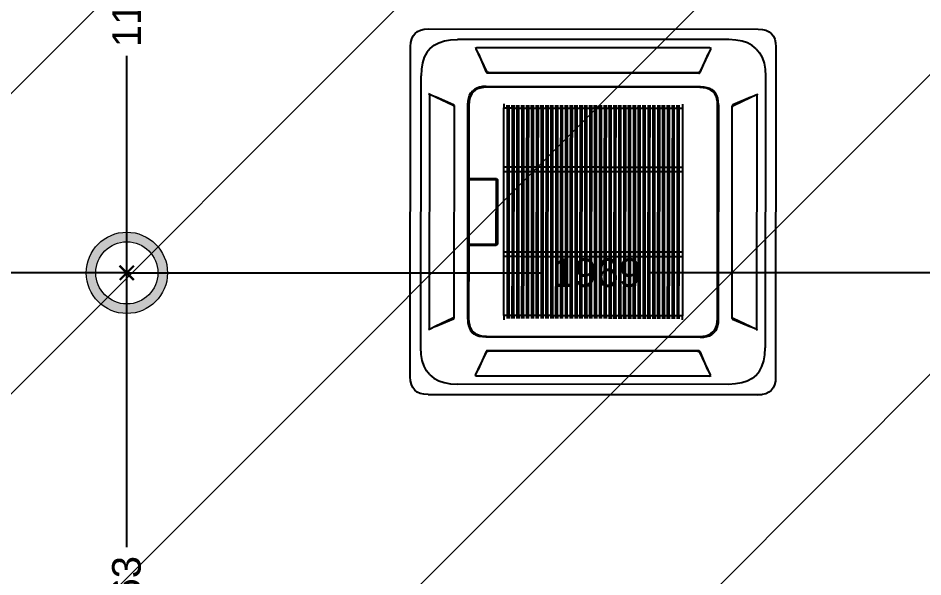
# Model space of a CAD drawing. Header units: millimetres. Extents: x 1464389 to 1998638, y -29162 to 256806.
# Drawn here: x 1725893 to 1727789, y 209675 to 210846 of the extents above; entities that cross this region are included whole.
import ezdxf

# ---------------------------------------------------------------- set-up
doc = ezdxf.new("R2010")
doc.units = ezdxf.units.MM
doc.header["$LTSCALE"] = 15
doc.header["$PDMODE"] = 35
doc.layers.get('0').update_dxf_attribs({"lineweight": 5})
doc.layers.add('dimension', color=1, linetype='Continuous', lineweight=25)
doc.layers.add('S-pchat-9', color=9, linetype='Continuous')
doc.styles.add('ARIAL', font='arial.ttf')
doc.dimstyles.new('SC-25', dxfattribs={"dimtxt": 60, "dimasz": 30, "dimexe": 0, "dimexo": 0, "dimgap": 25, "dimtad": 0, "dimdec": 0, "dimzin": 0, "dimdsep": 46, "dimtxsty": 'ARIAL', "dimblk": 'ARCHTICK', "dimcen": 0.09, "dimdle": 3, "dimclrd": 251, "dimclre": 251, "dimclrt": 1, "dimadec": 0, "dimazin": 0, "dimtfac": 1, "dimtdec": 0, "dimtofl": 0, "dimtmove": 0, "dimatfit": 2, "dimfxl": 100, "dimtolj": 1, "dimtzin": 0, "dimarcsym": 0})

# ---------------------------------------------------------------- blocks, each defined once
blk = doc.blocks.new('Hanging light')
h = blk.add_hatch(color=30)
h.dxf.hatch_style = 1
h.set_gradient(color1=(242, 103, 34), color2=(255, 255, 0), name='CYLINDER')
h.paths.add_polyline_path([(163326.4, 34665.3, 1), (163155.9, 34665.3, 1)])
h.paths.add_polyline_path([(163175.9, 34665.3, -1), (163306.4, 34665.3, -1)], flags=16)
at = {"color": 3}
for radius in [85.2, 65.2]:
    blk.add_circle((163241.2, 34665.3), radius, dxfattribs=at)
blk = doc.blocks.new('_ArchTick')
at = {"color": 0, "linetype": 'ByBlock', "const_width": 0.15}
blk.add_lwpolyline([(-0.5, -0.5), (0.5, 0.5)], dxfattribs=at)
blk = doc.blocks.new('*D997')
at = {"layer": 'Defpoints', "color": 0, "ltscale": 0.25, "transparency": 16777216}
for p in [(1724920.3, 210312.3), (1724920.3, 210312.3), (1726120.3, 210312.3)]:
    blk.add_point(p, dxfattribs=at)
at = {"layer": 'dimension', "color": 251, "lineweight": -2, "ltscale": 0.25, "transparency": 16777216}
for p, q in [((1724917.3, 210312.3), (1725408.7, 210312.3)), ((1724920.3, 210312.3), (1724920.3, 210312.3)), ((1726123.3, 210312.3), (1725632, 210312.3))]:
    blk.add_line(p, q, dxfattribs=at)
at = {"layer": 'dimension', "color": 251, "lineweight": -2, "ltscale": 0.25, "transparency": 16777216, "xscale": 30, "yscale": 30, "zscale": 30, "rotation": 180}
blk.add_blockref('_ArchTick', (1724920.3, 210312.3), dxfattribs=at)
at = {"layer": 'dimension', "color": 251, "lineweight": -2, "ltscale": 0.25, "transparency": 16777216, "xscale": 30, "yscale": 30, "zscale": 30}
blk.add_blockref('_ArchTick', (1726120.3, 210312.3), dxfattribs=at)
at = {"layer": 'dimension', "color": 1, "ltscale": 0.25, "transparency": 16777216, "insert": (1725520.3, 210312.3), "char_height": 60, "attachment_point": 5, "style": 'ARIAL'}
blk.add_mtext('\\A1;1200', dxfattribs=at)
blk = doc.blocks.new('*D998')
at = {"layer": 'Defpoints', "color": 0, "ltscale": 0.25, "transparency": 16777216}
for p in [(1726120.3, 210312.3), (1728089.3, 210312.3), (1728089.3, 210312.3)]:
    blk.add_point(p, dxfattribs=at)
at = {"layer": 'dimension', "color": 251, "lineweight": -2, "ltscale": 0.25, "transparency": 16777216}
for p, q in [((1726117.3, 210312.3), (1726993, 210312.3)), ((1728092.3, 210312.3), (1727216.7, 210312.3))]:
    blk.add_line(p, q, dxfattribs=at)
at = {"layer": 'dimension', "color": 251, "lineweight": -2, "ltscale": 0.25, "transparency": 16777216, "xscale": 30, "yscale": 30, "zscale": 30, "rotation": 180}
blk.add_blockref('_ArchTick', (1726120.3, 210312.3), dxfattribs=at)
at = {"layer": 'dimension', "color": 251, "lineweight": -2, "ltscale": 0.25, "transparency": 16777216, "xscale": 30, "yscale": 30, "zscale": 30}
blk.add_blockref('_ArchTick', (1728089.3, 210312.3), dxfattribs=at)
at = {"layer": 'dimension', "color": 1, "ltscale": 0.25, "transparency": 16777216, "insert": (1727104.8, 210312.3), "char_height": 60, "attachment_point": 5, "style": 'ARIAL'}
blk.add_mtext('\\A1;1969', dxfattribs=at)
blk = doc.blocks.new('*D1001')
at = {"layer": 'Defpoints', "color": 0, "ltscale": 0.25, "transparency": 16777216}
for p in [(1726120.3, 211443.9), (1726629.7, 211443.9), (1726120.3, 210312.3)]:
    blk.add_point(p, dxfattribs=at)
at = {"layer": 'dimension', "color": 251, "lineweight": -2, "ltscale": 0.25, "transparency": 16777216}
for p, q in [((1726120.3, 211446.9), (1726120.3, 210989.5)), ((1726629.7, 211443.9), (1726120.3, 211443.9)), ((1726120.3, 210309.3), (1726120.3, 210766.6)), ((1726120.3, 210312.3), (1726120.3, 210312.3))]:
    blk.add_line(p, q, dxfattribs=at)
at = {"layer": 'dimension', "color": 251, "lineweight": -2, "ltscale": 0.25, "transparency": 16777216, "xscale": 30, "yscale": 30, "zscale": 30}
for p, rotation in [((1726120.3, 211443.9), 90), ((1726120.3, 210312.3), 270)]:
    blk.add_blockref('_ArchTick', p, dxfattribs=dict(at, rotation=rotation))
at = {"layer": 'dimension', "color": 1, "ltscale": 0.25, "transparency": 16777216, "insert": (1726120.3, 210878.1), "char_height": 60, "attachment_point": 5, "rotation": 90, "style": 'ARIAL'}
blk.add_mtext('\\A1;1132', dxfattribs=at)
blk = doc.blocks.new('*D800')
at = {"layer": 'Defpoints', "color": 0, "ltscale": 0.25, "transparency": 16777216}
for p in [(1726120.3, 210312.3), (1726119.9, 208939.8), (1726119.9, 208939.8)]:
    blk.add_point(p, dxfattribs=at)
at = {"layer": 'dimension', "color": 251, "lineweight": -2, "ltscale": 0.25, "transparency": 16777216}
for p, q in [((1726119.9, 210315.3), (1726119.9, 209737.8)), ((1726120.3, 210312.3), (1726119.9, 210312.3)), ((1726119.9, 208936.8), (1726119.9, 209514.3)), ((1726119.9, 208939.8), (1726119.9, 208939.8))]:
    blk.add_line(p, q, dxfattribs=at)
at = {"layer": 'dimension', "color": 251, "lineweight": -2, "ltscale": 0.25, "transparency": 16777216, "xscale": 30, "yscale": 30, "zscale": 30}
for p, rotation in [((1726119.9, 210312.3), 90), ((1726119.9, 208939.8), 270)]:
    blk.add_blockref('_ArchTick', p, dxfattribs=dict(at, rotation=rotation))
at = {"layer": 'dimension', "color": 1, "ltscale": 0.25, "transparency": 16777216, "insert": (1726119.9, 209626), "char_height": 60, "attachment_point": 5, "rotation": 90, "style": 'ARIAL'}
blk.add_mtext('\\A1;1363', dxfattribs=at)
blk = doc.blocks.new('cassette acplan')
at = {"layer": 'S-pchat-9', "ltscale": 0.25}
for p, q in [((-296.2, -1062.6), (-291, -1058.5)), ((-291, -1058.5), (-284.6, -1055.6)), ((-284.6, -1055.6), (-277, -1053.9)), ((-277, -1053.9), (-268.3, -1053.3)), ((-268.3, -1053.3), (423, -1053.9)), ((423, -1053.9), (431.7, -1054.5)), ((431.7, -1054.5), (439.2, -1056.2)), ((439.2, -1056.2), (445.6, -1059.1)), ((445.6, -1059.1), (450.8, -1063.2)), ((-304.9, -1081.7), (-303.2, -1074.2)), ((-303.2, -1074.2), (-300.3, -1067.8)), ((-300.3, -1067.8), (-296.2, -1062.6)), ((-246.1, -1082.1), (-234.6, -1078.3)), ((-234.6, -1078.3), (-221.6, -1076)), ((-221.6, -1076), (-207.1, -1075.3)), ((361.6, -1075.7), (-207.1, -1075.3)), ((376.2, -1076.5), (361.6, -1075.7)), ((389.2, -1078.8), (376.2, -1076.5)), ((400.7, -1082.7), (389.2, -1078.8)), ((450.8, -1063.2), (454.9, -1068.4)), ((454.9, -1068.4), (457.8, -1074.8)), ((457.8, -1074.8), (459.5, -1082.4)), ((-306.1, -1781.7), (-305.5, -1090.4)), ((-305.5, -1090.4), (-304.9, -1081.7)), ((-264.5, -1094.4), (-271.4, -1102.8)), ((-264.5, -1094.4), (-256.1, -1087.5)), ((-256.1, -1087.5), (-246.1, -1082.1)), ((-169.5, -1091.2), (-168.5, -1093.6)), ((-168.5, -1093.6), (-168.6, -1094.1)), ((-168.3, -1095.1), (-168.6, -1094.1)), ((-168.6, -1094.1), (-168.6, -1094.1)), ((-168.4, -1093.4), (-168.5, -1093.6)), ((-167.7, -1092.9), (-168.4, -1093.4)), ((-163.3, -1105.7), (-168.3, -1095.1)), ((-166.4, -1092.8), (-167.7, -1092.9)), ((321, -1093.2), (-166.4, -1092.8)), ((322.9, -1095.5), (317.8, -1106.1)), ((322.2, -1093.3), (321, -1093.2)), ((322.9, -1093.8), (322.2, -1093.3)), ((323, -1094), (322.9, -1093.8)), ((323.1, -1094.5), (322.9, -1095.5)), ((323, -1094), (324, -1091.6)), ((323.1, -1094.5), (323, -1094)), ((323.1, -1094.5), (323.1, -1094.5)), ((410.6, -1088), (400.7, -1082.7)), ((419, -1094.9), (410.6, -1088)), ((419, -1094.9), (425.9, -1103.3)), ((459.5, -1082.4), (460.1, -1091.1)), ((460.1, -1091.1), (459.5, -1782.4)), ((-276.8, -1112.7), (-280.6, -1124.2)), ((-271.4, -1102.8), (-276.8, -1112.7)), ((-163.3, -1105.7), (-147, -1143.8)), ((-145.8, -1142.4), (-163.3, -1105.7)), ((317.8, -1106.1), (300.3, -1142.8)), ((301.5, -1144.2), (317.8, -1106.1)), ((425.9, -1103.3), (431.3, -1113.3)), ((431.3, -1113.3), (435.1, -1124.8)), ((-282.9, -1137.2), (-283.7, -1151.8)), ((-280.6, -1124.2), (-282.9, -1137.2)), ((435.1, -1124.8), (437.4, -1137.8)), ((-284.2, -1720.5), (-283.7, -1151.8)), ((-147, -1143.8), (-146.7, -1144.2)), ((-146.9, -1144.1), (-146.7, -1144.2)), ((-146.7, -1144.2), (-146, -1144.9)), ((-146, -1144.9), (-145.2, -1145.2)), ((-145.2, -1143.4), (-145.8, -1142.4)), ((-145.5, -1145.2), (-145.2, -1145.2)), ((-144.3, -1144.2), (-145.2, -1143.4)), ((-145.2, -1145.2), (-144.2, -1145.4)), ((-143.1, -1144.6), (-144.3, -1144.2)), ((-144.2, -1145.4), (298.6, -1145.7)), ((-141.8, -1144.7), (-143.1, -1144.6)), ((296.2, -1145.1), (-141.8, -1144.7)), ((297.6, -1144.9), (296.2, -1145.1)), ((298.7, -1144.5), (297.6, -1144.9)), ((298.6, -1145.7), (299.6, -1145.6)), ((299.6, -1143.8), (298.7, -1144.5)), ((300.3, -1142.8), (299.6, -1143.8)), ((299.6, -1145.6), (300.4, -1145.3)), ((299.6, -1145.6), (300, -1145.6)), ((300.4, -1145.3), (301.2, -1144.6)), ((301.2, -1144.6), (301.5, -1144.2)), ((301.3, -1144.5), (301.2, -1144.6)), ((437.4, -1137.8), (438.1, -1152.4)), ((438.1, -1152.4), (437.7, -1721.1)), ((-161.1, -1175.2), (-166.8, -1177.1)), ((-154.7, -1174.1), (-161.1, -1175.2)), ((-147.5, -1173.7), (-154.7, -1174.1)), ((-146, -1175.5), (-153.1, -1175.9)), ((-147.5, -1173.7), (302, -1174.1)), ((300.4, -1175.9), (-146, -1175.5)), ((302, -1174.1), (309.1, -1174.5)), ((309.1, -1174.5), (315.5, -1175.6)), ((315.5, -1175.6), (321.2, -1177.5)), ((-265.4, -1190.4), (-267.8, -1189.4)), ((-266.2, -1192.4), (-266.6, -1679.8)), ((-266.1, -1191.2), (-266.2, -1192.4)), ((-265.7, -1190.5), (-266.1, -1191.2)), ((-265.4, -1190.4), (-265.7, -1190.5)), ((-264.9, -1190.3), (-265.4, -1190.4)), ((-264.9, -1190.3), (-264.9, -1190.3)), ((-264.9, -1190.3), (-263.9, -1190.5)), ((-263.9, -1190.5), (-253.3, -1195.6)), ((-183.8, -1197.9), (-181.9, -1192.2)), ((-180.1, -1193.9), (-182, -1199.5)), ((-181.9, -1192.2), (-179.2, -1187.3)), ((-177.5, -1189), (-180.1, -1193.9)), ((-179.2, -1187.3), (-175.8, -1183.1)), ((-174.1, -1184.9), (-177.5, -1189)), ((-171.7, -1179.8), (-175.8, -1183.1)), ((-170, -1181.5), (-174.1, -1184.9)), ((-166.8, -1177.1), (-171.7, -1179.8)), ((-165.1, -1178.9), (-170, -1181.5)), ((-159.5, -1177), (-165.1, -1178.9)), ((-153.1, -1175.9), (-159.5, -1177)), ((307.5, -1176.3), (300.4, -1175.9)), ((313.9, -1177.4), (307.5, -1176.3)), ((319.5, -1179.3), (313.9, -1177.4)), ((324.4, -1181.9), (319.5, -1179.3)), ((321.2, -1177.5), (326.1, -1180.2)), ((328.5, -1185.3), (324.4, -1181.9)), ((326.1, -1180.2), (330.2, -1183.6)), ((331.9, -1189.4), (328.5, -1185.3)), ((333.6, -1187.7), (330.2, -1183.6)), ((334.5, -1194.3), (331.9, -1189.4)), ((336.3, -1192.6), (333.6, -1187.7)), ((336.4, -1199.9), (334.5, -1194.3)), ((338.2, -1198.3), (336.3, -1192.6)), ((407.7, -1196.2), (418.3, -1191.1)), ((418.3, -1191.1), (419.3, -1190.8)), ((419.3, -1190.8), (419.3, -1190.8)), ((419.8, -1191), (419.3, -1190.8)), ((422.2, -1190), (419.8, -1191)), ((420, -1191), (419.8, -1191)), ((420.5, -1191.8), (420, -1191)), ((420.2, -1680.4), (420.6, -1193)), ((420.6, -1193), (420.5, -1191.8)), ((-215.3, -1211.9), (-253.3, -1195.6)), ((-253.3, -1195.6), (-216.6, -1213.1)), ((-216.6, -1213.1), (-215.6, -1213.8)), ((-214.8, -1212.2), (-215.3, -1211.9)), ((-214.9, -1212.1), (-214.8, -1212.2)), ((-214.1, -1213), (-214.8, -1212.2)), ((-213.8, -1213.8), (-214.1, -1213)), ((-213.8, -1213.8), (-213.8, -1213.4)), ((-185.7, -1660.9), (-185.3, -1211.4)), ((-185.3, -1211.4), (-184.9, -1204.3)), ((-184.9, -1204.3), (-183.8, -1197.9)), ((-183.5, -1213), (-183.6, -1366.1)), ((-183.1, -1205.9), (-183.5, -1213)), ((-182, -1199.5), (-183.1, -1205.9)), ((-110, -1210.1), (-110.1, -1218.8)), ((-102.9, -1218.8), (-102.9, -1212.6)), ((-98.8, -1218.8), (-98.8, -1212.6)), ((-92.8, -1218.8), (-92.8, -1212.6)), ((-88.6, -1218.9), (-88.6, -1212.6)), ((-82.6, -1218.9), (-82.6, -1212.7)), ((-78.4, -1218.9), (-78.4, -1212.7)), ((-72.4, -1218.9), (-72.4, -1212.7)), ((-68.3, -1218.9), (-68.3, -1212.7)), ((-62.2, -1218.9), (-62.2, -1212.7)), ((-58.1, -1218.9), (-58.1, -1212.7)), ((-52.1, -1218.9), (-52.1, -1212.7)), ((-47.9, -1218.9), (-47.9, -1212.7)), ((-41.9, -1218.9), (-41.9, -1212.7)), ((-37.8, -1218.9), (-37.7, -1212.7)), ((-31.7, -1218.9), (-31.7, -1212.7)), ((-27.6, -1218.9), (-27.6, -1212.7)), ((-21.5, -1218.9), (-21.5, -1212.7)), ((-17.4, -1218.9), (-17.4, -1212.7)), ((-11.4, -1218.9), (-11.4, -1212.7)), ((-7.2, -1218.9), (-7.2, -1212.7)), ((-1.2, -1218.9), (-1.2, -1212.7)), ((2.9, -1218.9), (2.9, -1212.7)), ((9, -1218.9), (9, -1212.7)), ((13.1, -1218.9), (13.1, -1212.7)), ((19.1, -1218.9), (19.2, -1212.7)), ((23.3, -1218.9), (23.3, -1212.7)), ((29.3, -1219), (29.3, -1212.7)), ((33.5, -1219), (33.5, -1212.8)), ((39.5, -1219), (39.5, -1212.8)), ((43.6, -1219), (43.6, -1212.8)), ((49.7, -1219), (49.7, -1212.8)), ((53.8, -1219), (53.8, -1212.8)), ((59.8, -1219), (59.8, -1212.8)), ((64, -1219), (64, -1212.8)), ((70, -1219), (70, -1212.8)), ((74.2, -1219), (74.2, -1212.8)), ((80.2, -1219), (80.2, -1212.8)), ((84.3, -1219), (84.3, -1212.8)), ((90.4, -1219), (90.4, -1212.8)), ((94.5, -1219), (94.5, -1212.8)), ((100.5, -1219), (100.5, -1212.8)), ((104.7, -1219), (104.7, -1212.8)), ((110.7, -1219), (110.7, -1212.8)), ((114.8, -1219), (114.9, -1212.8)), ((120.9, -1219), (120.9, -1212.8)), ((125, -1219), (125, -1212.8)), ((131.1, -1219), (131.1, -1212.8)), ((135.2, -1219), (135.2, -1212.8)), ((141.2, -1219), (141.2, -1212.8)), ((145.4, -1219), (145.4, -1212.8)), ((151.4, -1219.1), (151.4, -1212.8)), ((155.5, -1219.1), (155.5, -1212.9)), ((161.6, -1219.1), (161.6, -1212.9)), ((165.7, -1219.1), (165.7, -1212.9)), ((171.7, -1219.1), (171.8, -1212.9)), ((175.9, -1219.1), (175.9, -1212.9)), ((181.9, -1219.1), (181.9, -1212.9)), ((186.1, -1219.1), (186.1, -1212.9)), ((192.1, -1212.9), (192.1, -1219.1)), ((196.2, -1219.1), (196.2, -1212.9)), ((202.3, -1212.9), (202.3, -1219.1)), ((206.4, -1219.1), (206.4, -1212.9)), ((212.4, -1212.9), (212.4, -1219.1)), ((216.6, -1219.1), (216.6, -1212.9)), ((222.6, -1219.1), (222.6, -1212.9)), ((226.8, -1219.1), (226.8, -1212.9)), ((232.8, -1219.1), (232.8, -1212.9)), ((236.9, -1219.1), (236.9, -1212.9)), ((243, -1219.1), (243, -1212.9)), ((247.1, -1219.1), (247.1, -1212.9)), ((253.1, -1219.1), (253.1, -1212.9)), ((257.3, -1219.1), (257.3, -1212.9)), ((264.4, -1210.5), (264.4, -1219.1)), ((337.5, -1206.3), (336.4, -1199.9)), ((337.9, -1213.4), (337.5, -1206.3)), ((337.5, -1659.8), (337.9, -1213.4)), ((339.3, -1204.7), (338.2, -1198.3)), ((339.7, -1211.9), (339.3, -1204.7)), ((339.7, -1211.9), (339.3, -1661.4)), ((368.5, -1213.4), (368.1, -1214.3)), ((369.2, -1212.7), (368.5, -1213.4)), ((369.6, -1212.4), (369.2, -1212.7)), ((369.3, -1212.5), (369.2, -1212.7)), ((407.7, -1196.2), (369.6, -1212.4)), ((371, -1213.6), (407.7, -1196.2)), ((-215.6, -1213.8), (-214.9, -1214.7)), ((-214.9, -1214.7), (-214.5, -1215.8)), ((-214.3, -1217.2), (-214.7, -1655.2)), ((-214.5, -1215.8), (-214.3, -1217.2)), ((-214, -1657.5), (-213.7, -1214.8)), ((-213.7, -1214.8), (-213.8, -1213.8)), ((-110.2, -1343), (-110.1, -1218.8)), ((-110.1, -1218.8), (-102.9, -1218.8)), ((-102.9, -1218.8), (-103, -1343)), ((-98.9, -1343), (-98.8, -1218.8)), ((-98.8, -1218.8), (-92.8, -1218.8)), ((-92.8, -1218.8), (-92.9, -1343)), ((-88.7, -1343), (-88.6, -1218.9)), ((-88.6, -1218.9), (-82.6, -1218.9)), ((-82.6, -1218.9), (-82.7, -1343)), ((-78.5, -1343), (-78.4, -1218.9)), ((-78.4, -1218.9), (-72.4, -1218.9)), ((-72.4, -1218.9), (-72.5, -1343)), ((-68.4, -1343), (-68.3, -1218.9)), ((-68.3, -1218.9), (-62.2, -1218.9)), ((-62.2, -1218.9), (-62.3, -1343)), ((-58.2, -1343), (-58.1, -1218.9)), ((-58.1, -1218.9), (-52.1, -1218.9)), ((-52.1, -1218.9), (-52.2, -1343)), ((-48, -1343), (-47.9, -1218.9)), ((-47.9, -1218.9), (-41.9, -1218.9)), ((-41.9, -1218.9), (-42, -1343)), ((-37.9, -1343), (-37.8, -1218.9)), ((-37.8, -1218.9), (-31.7, -1218.9)), ((-31.7, -1218.9), (-31.8, -1343)), ((-27.7, -1343), (-27.6, -1218.9)), ((-27.6, -1218.9), (-21.5, -1218.9)), ((-21.5, -1218.9), (-21.6, -1343.1)), ((-17.5, -1343.1), (-17.4, -1218.9)), ((-17.4, -1218.9), (-11.4, -1218.9)), ((-11.4, -1218.9), (-11.5, -1343.1)), ((-7.3, -1343.1), (-7.2, -1218.9)), ((-7.2, -1218.9), (-1.2, -1218.9)), ((-1.2, -1218.9), (-1.3, -1343.1)), ((2.8, -1343.1), (2.9, -1218.9)), ((2.9, -1218.9), (9, -1218.9)), ((9, -1218.9), (8.9, -1343.1)), ((13, -1343.1), (13.1, -1218.9)), ((13.1, -1218.9), (19.1, -1218.9)), ((19.1, -1218.9), (19, -1343.1)), ((23.2, -1343.1), (23.3, -1218.9)), ((23.3, -1218.9), (29.3, -1219)), ((29.3, -1219), (29.2, -1343.1)), ((33.4, -1343.1), (33.5, -1219)), ((33.5, -1219), (39.5, -1219)), ((39.5, -1219), (39.4, -1343.1)), ((43.5, -1343.1), (43.6, -1219)), ((43.6, -1219), (49.7, -1219)), ((49.7, -1219), (49.6, -1343.1)), ((53.7, -1343.1), (53.8, -1219)), ((53.8, -1219), (59.8, -1219)), ((59.8, -1219), (59.7, -1343.1)), ((63.9, -1343.1), (64, -1219)), ((64, -1219), (70, -1219)), ((70, -1219), (69.9, -1343.1)), ((74.1, -1343.1), (74.2, -1219)), ((74.2, -1219), (80.2, -1219)), ((80.2, -1219), (80.1, -1343.1)), ((84.2, -1343.1), (84.3, -1219)), ((84.3, -1219), (90.4, -1219)), ((90.4, -1219), (90.3, -1343.1)), ((94.4, -1343.2), (94.5, -1219)), ((94.5, -1219), (100.5, -1219)), ((100.5, -1219), (100.4, -1343.2)), ((104.6, -1343.2), (104.7, -1219)), ((104.7, -1219), (110.7, -1219)), ((110.7, -1219), (110.6, -1343.2)), ((114.7, -1343.2), (114.8, -1219)), ((114.8, -1219), (120.9, -1219)), ((120.9, -1219), (120.8, -1343.2)), ((124.9, -1343.2), (125, -1219)), ((125, -1219), (131.1, -1219)), ((131.1, -1219), (130.9, -1343.2)), ((135.1, -1343.2), (135.2, -1219)), ((135.2, -1219), (141.2, -1219)), ((141.2, -1219), (141.1, -1343.2)), ((145.3, -1343.2), (145.4, -1219)), ((145.4, -1219), (151.4, -1219.1)), ((151.4, -1219.1), (151.3, -1343.2)), ((155.4, -1343.2), (155.5, -1219.1)), ((155.5, -1219.1), (161.6, -1219.1)), ((161.6, -1219.1), (161.5, -1343.2)), ((165.6, -1343.2), (165.7, -1219.1)), ((165.7, -1219.1), (171.7, -1219.1)), ((171.7, -1219.1), (171.6, -1343.2)), ((175.8, -1343.2), (175.9, -1219.1)), ((175.9, -1219.1), (181.9, -1219.1)), ((181.9, -1219.1), (181.8, -1343.2)), ((186, -1343.2), (186.1, -1219.1)), ((186.1, -1219.1), (192.1, -1219.1)), ((192.1, -1219.1), (192, -1343.2)), ((196.1, -1343.2), (196.2, -1219.1)), ((196.2, -1219.1), (202.3, -1219.1)), ((202.3, -1219.1), (202.2, -1343.2)), ((206.3, -1343.2), (206.4, -1219.1)), ((206.4, -1219.1), (212.4, -1219.1)), ((212.4, -1219.1), (212.3, -1343.2)), ((216.5, -1343.3), (216.6, -1219.1)), ((216.6, -1219.1), (222.6, -1219.1)), ((222.6, -1219.1), (222.5, -1343.3)), ((226.7, -1343.3), (226.8, -1219.1)), ((226.8, -1219.1), (232.8, -1219.1)), ((232.8, -1219.1), (232.7, -1343.3)), ((236.8, -1343.3), (236.9, -1219.1)), ((236.9, -1219.1), (243, -1219.1)), ((243, -1219.1), (242.9, -1343.3)), ((247, -1343.3), (247.1, -1219.1)), ((247.1, -1219.1), (253.1, -1219.1)), ((253.1, -1219.1), (253, -1343.3)), ((257.2, -1343.3), (257.3, -1219.1)), ((257.3, -1219.1), (264.4, -1219.1)), ((264.4, -1219.1), (264.3, -1343.3)), ((368, -1215.3), (367.7, -1658)), ((368.1, -1214.3), (368, -1215.3)), ((368.2, -1213.9), (368.1, -1214.3)), ((368.3, -1655.7), (368.7, -1217.6)), ((368.7, -1217.6), (368.8, -1216.3)), ((368.8, -1216.3), (369.2, -1215.1)), ((369.2, -1215.1), (370, -1214.2)), ((370, -1214.2), (371, -1213.6)), ((-103, -1343), (-110.2, -1343)), ((-110.2, -1351.8), (-110.2, -1343)), ((-103, -1343), (-103, -1351.9)), ((-92.9, -1343), (-98.9, -1343)), ((-98.9, -1351.9), (-98.9, -1343)), ((-92.9, -1343), (-92.9, -1351.9)), ((-82.7, -1343), (-88.7, -1343)), ((-88.7, -1351.9), (-88.7, -1343)), ((-82.7, -1343), (-82.7, -1351.9)), ((-78.6, -1351.9), (-78.5, -1343)), ((-72.5, -1343), (-78.5, -1343)), ((-72.5, -1343), (-72.5, -1351.9)), ((-62.3, -1343), (-68.4, -1343)), ((-68.4, -1351.9), (-68.4, -1343)), ((-62.3, -1343), (-62.4, -1351.9)), ((-52.2, -1343), (-58.2, -1343)), ((-58.2, -1351.9), (-58.2, -1343)), ((-52.2, -1343), (-52.2, -1351.9)), ((-42, -1343), (-48, -1343)), ((-48, -1351.9), (-48, -1343)), ((-42, -1343), (-42, -1351.9)), ((-31.8, -1343), (-37.9, -1343)), ((-37.9, -1351.9), (-37.9, -1343)), ((-31.8, -1343), (-31.8, -1351.9)), ((-21.6, -1343.1), (-27.7, -1343)), ((-27.7, -1351.9), (-27.7, -1343)), ((-21.6, -1343.1), (-21.7, -1351.9)), ((-11.5, -1343.1), (-17.5, -1343.1)), ((-17.5, -1351.9), (-17.5, -1343.1)), ((-11.5, -1343.1), (-11.5, -1351.9)), ((-1.3, -1343.1), (-7.3, -1343.1)), ((-7.3, -1351.9), (-7.3, -1343.1)), ((-1.3, -1343.1), (-1.3, -1351.9)), ((8.9, -1343.1), (2.8, -1343.1)), ((2.8, -1351.9), (2.8, -1343.1)), ((8.9, -1343.1), (8.9, -1351.9)), ((19, -1343.1), (13, -1343.1)), ((13, -1352), (13, -1343.1)), ((19, -1343.1), (19, -1352)), ((29.2, -1343.1), (23.2, -1343.1)), ((23.2, -1352), (23.2, -1343.1)), ((29.2, -1343.1), (29.2, -1352)), ((39.4, -1343.1), (33.4, -1343.1)), ((33.4, -1352), (33.4, -1343.1)), ((39.4, -1343.1), (39.4, -1352)), ((49.6, -1343.1), (43.5, -1343.1)), ((43.5, -1352), (43.5, -1343.1)), ((49.6, -1343.1), (49.6, -1352)), ((59.7, -1343.1), (53.7, -1343.1)), ((53.7, -1352), (53.7, -1343.1)), ((59.7, -1343.1), (59.7, -1352)), ((69.9, -1343.1), (63.9, -1343.1)), ((63.9, -1352), (63.9, -1343.1)), ((69.9, -1343.1), (69.9, -1352)), ((74, -1352), (74.1, -1343.1)), ((80.1, -1343.1), (74.1, -1343.1)), ((80.1, -1343.1), (80.1, -1352)), ((90.3, -1343.1), (84.2, -1343.1)), ((84.2, -1352), (84.2, -1343.1)), ((90.3, -1343.1), (90.2, -1352)), ((100.4, -1343.2), (94.4, -1343.2)), ((94.4, -1352), (94.4, -1343.2)), ((100.4, -1343.2), (100.4, -1352)), ((110.6, -1343.2), (104.6, -1343.2)), ((104.6, -1352), (104.6, -1343.2)), ((110.6, -1343.2), (110.6, -1352)), ((120.8, -1343.2), (114.7, -1343.2)), ((114.7, -1352), (114.7, -1343.2)), ((120.8, -1343.2), (120.8, -1352)), ((130.9, -1343.2), (124.9, -1343.2)), ((124.9, -1352), (124.9, -1343.2)), ((130.9, -1343.2), (130.9, -1352)), ((141.1, -1343.2), (135.1, -1343.2)), ((135.1, -1352.1), (135.1, -1343.2)), ((141.1, -1343.2), (141.1, -1352.1)), ((151.3, -1343.2), (145.3, -1343.2)), ((145.3, -1352.1), (145.3, -1343.2)), ((151.3, -1343.2), (151.3, -1352.1)), ((161.5, -1343.2), (155.4, -1343.2)), ((155.4, -1352.1), (155.4, -1343.2)), ((161.5, -1343.2), (161.5, -1352.1)), ((171.6, -1343.2), (165.6, -1343.2)), ((165.6, -1352.1), (165.6, -1343.2)), ((171.6, -1343.2), (171.6, -1352.1)), ((181.8, -1343.2), (175.8, -1343.2)), ((175.8, -1352.1), (175.8, -1343.2)), ((181.8, -1343.2), (181.8, -1352.1)), ((192, -1343.2), (186, -1343.2)), ((186, -1352.1), (186, -1343.2)), ((192, -1343.2), (192, -1352.1)), ((202.2, -1343.2), (196.1, -1343.2)), ((196.1, -1352.1), (196.1, -1343.2)), ((202.2, -1343.2), (202.2, -1352.1)), ((212.3, -1343.2), (206.3, -1343.2)), ((206.3, -1352.1), (206.3, -1343.2)), ((212.3, -1343.2), (212.3, -1352.1)), ((222.5, -1343.3), (216.5, -1343.3)), ((216.5, -1352.1), (216.5, -1343.3)), ((222.5, -1343.3), (222.5, -1352.1)), ((226.6, -1352.1), (226.7, -1343.3)), ((232.7, -1343.3), (226.7, -1343.3)), ((232.7, -1343.3), (232.7, -1352.1)), ((242.9, -1343.3), (236.8, -1343.3)), ((236.8, -1352.1), (236.8, -1343.3)), ((242.9, -1343.3), (242.8, -1352.1)), ((253, -1343.3), (247, -1343.3)), ((247, -1352.1), (247, -1343.3)), ((253, -1343.3), (253, -1352.2)), ((264.3, -1343.3), (257.2, -1343.3)), ((257.2, -1352.2), (257.2, -1343.3)), ((264.3, -1343.3), (264.3, -1352.2)), ((-110.3, -1520.7), (-110.2, -1351.8)), ((-110.2, -1351.8), (-103, -1351.9)), ((-103, -1351.9), (-103.2, -1520.7)), ((-99, -1520.7), (-98.9, -1351.9)), ((-98.9, -1351.9), (-92.9, -1351.9)), ((-92.9, -1351.9), (-93, -1520.7)), ((-88.9, -1520.7), (-88.7, -1351.9)), ((-88.7, -1351.9), (-82.7, -1351.9)), ((-82.7, -1351.9), (-82.8, -1520.7)), ((-78.7, -1520.7), (-78.6, -1351.9)), ((-78.6, -1351.9), (-72.5, -1351.9)), ((-72.5, -1351.9), (-72.7, -1520.7)), ((-68.5, -1520.7), (-68.4, -1351.9)), ((-68.4, -1351.9), (-62.4, -1351.9)), ((-62.4, -1351.9), (-62.5, -1520.7)), ((-58.3, -1520.7), (-58.2, -1351.9)), ((-58.2, -1351.9), (-52.2, -1351.9)), ((-52.2, -1351.9), (-52.3, -1520.7)), ((-48.2, -1520.7), (-48, -1351.9)), ((-48, -1351.9), (-42, -1351.9)), ((-42, -1351.9), (-42.1, -1520.7)), ((-38, -1520.7), (-37.9, -1351.9)), ((-37.9, -1351.9), (-31.8, -1351.9)), ((-31.8, -1351.9), (-32, -1520.7)), ((-27.8, -1520.7), (-27.7, -1351.9)), ((-27.7, -1351.9), (-21.7, -1351.9)), ((-21.7, -1351.9), (-21.8, -1520.7)), ((-17.7, -1520.7), (-17.5, -1351.9)), ((-17.5, -1351.9), (-11.5, -1351.9)), ((-11.5, -1351.9), (-11.6, -1520.7)), ((-7.5, -1520.7), (-7.3, -1351.9)), ((-7.3, -1351.9), (-1.3, -1351.9)), ((-1.3, -1351.9), (-1.5, -1520.7)), ((2.7, -1520.7), (2.8, -1351.9)), ((2.8, -1351.9), (8.9, -1351.9)), ((8.9, -1351.9), (8.7, -1520.8)), ((12.9, -1520.8), (13, -1352)), ((13, -1352), (19, -1352)), ((19, -1352), (18.9, -1520.8)), ((23, -1520.8), (23.2, -1352)), ((23.2, -1352), (29.2, -1352)), ((29.2, -1352), (29.1, -1520.8)), ((33.2, -1520.8), (33.4, -1352)), ((33.4, -1352), (39.4, -1352)), ((39.4, -1352), (39.2, -1520.8)), ((43.4, -1520.8), (43.5, -1352)), ((43.5, -1352), (49.6, -1352)), ((49.6, -1352), (49.4, -1520.8)), ((53.6, -1520.8), (53.7, -1352)), ((53.7, -1352), (59.7, -1352)), ((59.7, -1352), (59.6, -1520.8)), ((63.7, -1520.8), (63.9, -1352)), ((63.9, -1352), (69.9, -1352)), ((69.9, -1352), (69.8, -1520.8)), ((73.9, -1520.8), (74, -1352)), ((74, -1352), (80.1, -1352)), ((80.1, -1352), (79.9, -1520.8)), ((84.1, -1520.8), (84.2, -1352)), ((84.2, -1352), (90.2, -1352)), ((90.2, -1352), (90.1, -1520.8)), ((94.3, -1520.8), (94.4, -1352)), ((94.4, -1352), (100.4, -1352)), ((100.4, -1352), (100.3, -1520.8)), ((104.4, -1520.8), (104.6, -1352)), ((104.6, -1352), (110.6, -1352)), ((110.6, -1352), (110.5, -1520.8)), ((114.6, -1520.8), (114.7, -1352)), ((114.7, -1352), (120.8, -1352)), ((120.8, -1352), (120.6, -1520.8)), ((124.8, -1520.8), (124.9, -1352)), ((124.9, -1352), (130.9, -1352)), ((130.9, -1352), (130.8, -1520.9)), ((134.9, -1520.9), (135.1, -1352.1)), ((135.1, -1352.1), (141.1, -1352.1)), ((141.1, -1352.1), (141, -1520.9)), ((145.1, -1520.9), (145.3, -1352.1)), ((145.3, -1352.1), (151.3, -1352.1)), ((151.3, -1352.1), (151.1, -1520.9)), ((155.3, -1520.9), (155.4, -1352.1)), ((155.4, -1352.1), (161.5, -1352.1)), ((161.5, -1352.1), (161.3, -1520.9)), ((165.5, -1520.9), (165.6, -1352.1)), ((165.6, -1352.1), (171.6, -1352.1)), ((171.6, -1352.1), (171.5, -1520.9)), ((175.6, -1520.9), (175.8, -1352.1)), ((175.8, -1352.1), (181.8, -1352.1)), ((181.8, -1352.1), (181.7, -1520.9)), ((185.8, -1520.9), (186, -1352.1)), ((186, -1352.1), (192, -1352.1)), ((192, -1352.1), (191.8, -1520.9)), ((196, -1520.9), (196.1, -1352.1)), ((196.1, -1352.1), (202.2, -1352.1)), ((202.2, -1352.1), (202, -1520.9)), ((206.2, -1520.9), (206.3, -1352.1)), ((206.3, -1352.1), (212.3, -1352.1)), ((212.3, -1352.1), (212.2, -1520.9)), ((216.3, -1520.9), (216.5, -1352.1)), ((216.5, -1352.1), (222.5, -1352.1)), ((222.5, -1352.1), (222.4, -1520.9)), ((226.5, -1520.9), (226.6, -1352.1)), ((226.6, -1352.1), (232.7, -1352.1)), ((232.7, -1352.1), (232.5, -1520.9)), ((236.7, -1520.9), (236.8, -1352.1)), ((236.8, -1352.1), (242.8, -1352.1)), ((242.8, -1352.1), (242.7, -1520.9)), ((246.9, -1520.9), (247, -1352.1)), ((247, -1352.1), (253, -1352.2)), ((253, -1352.2), (252.9, -1521)), ((257, -1521), (257.2, -1352.2)), ((257.2, -1352.2), (264.3, -1352.2)), ((264.3, -1352.2), (264.1, -1521)), ((-183.6, -1368.5), (-183.8, -1503.8)), ((-183.6, -1366.1), (-183.6, -1368.5)), ((-183.6, -1366.1), (-125.8, -1366.2)), ((-183.6, -1368.5), (-128.2, -1368.6)), ((-125.8, -1371), (-128.2, -1368.6)), ((-125.9, -1501.4), (-125.8, -1371)), ((-125.8, -1366.2), (-123.3, -1368.6)), ((-123.3, -1368.6), (-123.4, -1503.9)), ((-183.8, -1506.3), (-183.9, -1659.4)), ((-183.8, -1503.8), (-183.8, -1506.3)), ((-183.8, -1503.8), (-128.3, -1503.9)), ((-183.8, -1506.3), (-125.9, -1506.3)), ((-128.3, -1503.9), (-125.9, -1501.4)), ((-123.4, -1503.9), (-125.9, -1506.3)), ((-110.4, -1653.7), (-110.3, -1529.5)), ((-110.3, -1529.5), (-110.3, -1520.7)), ((-103.2, -1520.7), (-110.3, -1520.7)), ((-110.3, -1529.5), (-103.2, -1529.5)), ((-103.2, -1529.5), (-103.3, -1653.7)), ((-103.2, -1520.7), (-103.2, -1529.5)), ((-99.2, -1653.7), (-99, -1529.5)), ((-93, -1520.7), (-99, -1520.7)), ((-99, -1529.5), (-99, -1520.7)), ((-99, -1529.5), (-93, -1529.5)), ((-93, -1529.5), (-93.1, -1653.7)), ((-93, -1520.7), (-93, -1529.5)), ((-89, -1653.7), (-88.9, -1529.5)), ((-82.8, -1520.7), (-88.9, -1520.7)), ((-88.9, -1529.5), (-88.9, -1520.7)), ((-88.9, -1529.5), (-82.8, -1529.5)), ((-82.8, -1529.5), (-82.9, -1653.7)), ((-82.8, -1520.7), (-82.8, -1529.5)), ((-78.8, -1653.7), (-78.7, -1529.5)), ((-72.7, -1520.7), (-78.7, -1520.7)), ((-78.7, -1529.5), (-78.7, -1520.7)), ((-78.7, -1529.5), (-72.7, -1529.6)), ((-72.7, -1529.6), (-72.8, -1653.7)), ((-72.7, -1520.7), (-72.7, -1529.6)), ((-68.6, -1653.7), (-68.5, -1529.6)), ((-62.5, -1520.7), (-68.5, -1520.7)), ((-68.5, -1529.6), (-68.5, -1520.7)), ((-68.5, -1529.6), (-62.5, -1529.6)), ((-62.5, -1529.6), (-62.6, -1653.7)), ((-62.5, -1520.7), (-62.5, -1529.6)), ((-58.5, -1653.7), (-58.4, -1529.6)), ((-58.4, -1529.6), (-58.3, -1520.7)), ((-58.4, -1529.6), (-52.3, -1529.6)), ((-52.3, -1520.7), (-58.3, -1520.7)), ((-52.3, -1529.6), (-52.4, -1653.7)), ((-52.3, -1520.7), (-52.3, -1529.6)), ((-48.3, -1653.7), (-48.2, -1529.6)), ((-42.1, -1520.7), (-48.2, -1520.7)), ((-48.2, -1529.6), (-48.2, -1520.7)), ((-48.2, -1529.6), (-42.2, -1529.6)), ((-42.2, -1529.6), (-42.3, -1653.7)), ((-42.1, -1520.7), (-42.2, -1529.6)), ((-38.1, -1653.7), (-38, -1529.6)), ((-32, -1520.7), (-38, -1520.7)), ((-38, -1529.6), (-38, -1520.7)), ((-38, -1529.6), (-32, -1529.6)), ((-32, -1529.6), (-32.1, -1653.7)), ((-32, -1520.7), (-32, -1529.6)), ((-27.9, -1653.7), (-27.8, -1529.6)), ((-21.8, -1520.7), (-27.8, -1520.7)), ((-27.8, -1529.6), (-27.8, -1520.7)), ((-27.8, -1529.6), (-21.8, -1529.6)), ((-21.8, -1529.6), (-21.9, -1653.7)), ((-21.8, -1520.7), (-21.8, -1529.6)), ((-17.8, -1653.7), (-17.7, -1529.6)), ((-11.6, -1520.7), (-17.7, -1520.7)), ((-17.7, -1529.6), (-17.7, -1520.7)), ((-17.7, -1529.6), (-11.6, -1529.6)), ((-11.6, -1529.6), (-11.7, -1653.7)), ((-11.6, -1520.7), (-11.6, -1529.6)), ((-7.6, -1653.8), (-7.5, -1529.6)), ((-1.5, -1520.7), (-7.5, -1520.7)), ((-7.5, -1529.6), (-7.5, -1520.7)), ((-7.5, -1529.6), (-1.5, -1529.6)), ((-1.5, -1529.6), (-1.6, -1653.8)), ((-1.5, -1520.7), (-1.5, -1529.6)), ((2.6, -1653.8), (2.7, -1529.6)), ((8.7, -1520.8), (2.7, -1520.7)), ((2.7, -1529.6), (2.7, -1520.7)), ((2.7, -1529.6), (8.7, -1529.6)), ((8.7, -1529.6), (8.6, -1653.8)), ((8.7, -1520.8), (8.7, -1529.6)), ((12.8, -1653.8), (12.9, -1529.6)), ((18.9, -1520.8), (12.9, -1520.8)), ((12.9, -1529.6), (12.9, -1520.8)), ((12.9, -1529.6), (18.9, -1529.6)), ((18.9, -1529.6), (18.8, -1653.8)), ((18.9, -1520.8), (18.9, -1529.6)), ((22.9, -1653.8), (23, -1529.6)), ((29.1, -1520.8), (23, -1520.8)), ((23, -1529.6), (23, -1520.8)), ((23, -1529.6), (29.1, -1529.6)), ((29.1, -1529.6), (29, -1653.8)), ((29.1, -1520.8), (29.1, -1529.6)), ((33.1, -1653.8), (33.2, -1529.6)), ((39.2, -1520.8), (33.2, -1520.8)), ((33.2, -1529.6), (33.2, -1520.8)), ((33.2, -1529.6), (39.2, -1529.6)), ((39.2, -1529.6), (39.1, -1653.8)), ((39.2, -1520.8), (39.2, -1529.6)), ((43.3, -1653.8), (43.4, -1529.6)), ((49.4, -1520.8), (43.4, -1520.8)), ((43.4, -1529.6), (43.4, -1520.8)), ((43.4, -1529.6), (49.4, -1529.7)), ((49.4, -1529.7), (49.3, -1653.8)), ((49.4, -1520.8), (49.4, -1529.7)), ((53.4, -1653.8), (53.6, -1529.7)), ((59.6, -1520.8), (53.6, -1520.8)), ((53.6, -1529.7), (53.6, -1520.8)), ((53.6, -1529.7), (59.6, -1529.7)), ((59.6, -1529.7), (59.5, -1653.8)), ((59.6, -1520.8), (59.6, -1529.7)), ((63.6, -1653.8), (63.7, -1529.7)), ((69.8, -1520.8), (63.7, -1520.8)), ((63.7, -1529.7), (63.7, -1520.8)), ((63.7, -1529.7), (69.8, -1529.7)), ((69.8, -1529.7), (69.7, -1653.8)), ((69.8, -1520.8), (69.8, -1529.7)), ((73.8, -1653.8), (73.9, -1529.7)), ((79.9, -1520.8), (73.9, -1520.8)), ((73.9, -1529.7), (73.9, -1520.8)), ((73.9, -1529.7), (79.9, -1529.7)), ((79.9, -1529.7), (79.8, -1653.8)), ((79.9, -1520.8), (79.9, -1529.7)), ((84, -1653.8), (84.1, -1529.7)), ((90.1, -1520.8), (84.1, -1520.8)), ((84.1, -1529.7), (84.1, -1520.8)), ((84.1, -1529.7), (90.1, -1529.7)), ((90.1, -1529.7), (90, -1653.8)), ((90.1, -1520.8), (90.1, -1529.7)), ((94.1, -1653.8), (94.2, -1529.7)), ((94.2, -1529.7), (94.3, -1520.8)), ((94.2, -1529.7), (100.3, -1529.7)), ((100.3, -1520.8), (94.3, -1520.8)), ((100.3, -1529.7), (100.2, -1653.8)), ((100.3, -1520.8), (100.3, -1529.7)), ((104.3, -1653.8), (104.4, -1529.7)), ((110.5, -1520.8), (104.4, -1520.8)), ((104.4, -1529.7), (104.4, -1520.8)), ((104.4, -1529.7), (110.4, -1529.7)), ((110.4, -1529.7), (110.3, -1653.8)), ((110.5, -1520.8), (110.4, -1529.7)), ((114.5, -1653.9), (114.6, -1529.7)), ((120.6, -1520.8), (114.6, -1520.8)), ((114.6, -1529.7), (114.6, -1520.8)), ((114.6, -1529.7), (120.6, -1529.7)), ((120.6, -1529.7), (120.5, -1653.9)), ((120.6, -1520.8), (120.6, -1529.7)), ((124.7, -1653.9), (124.8, -1529.7)), ((130.8, -1520.9), (124.8, -1520.8)), ((124.8, -1529.7), (124.8, -1520.8)), ((124.8, -1529.7), (130.8, -1529.7)), ((130.8, -1529.7), (130.7, -1653.9)), ((130.8, -1520.9), (130.8, -1529.7)), ((134.8, -1653.9), (134.9, -1529.7)), ((141, -1520.9), (134.9, -1520.9)), ((134.9, -1529.7), (134.9, -1520.9)), ((134.9, -1529.7), (141, -1529.7)), ((141, -1529.7), (140.9, -1653.9)), ((141, -1520.9), (141, -1529.7)), ((145, -1653.9), (145.1, -1529.7)), ((151.1, -1520.9), (145.1, -1520.9)), ((145.1, -1529.7), (145.1, -1520.9)), ((145.1, -1529.7), (151.1, -1529.7)), ((151.1, -1529.7), (151, -1653.9)), ((151.1, -1520.9), (151.1, -1529.7)), ((155.2, -1653.9), (155.3, -1529.7)), ((161.3, -1520.9), (155.3, -1520.9)), ((155.3, -1529.7), (155.3, -1520.9)), ((155.3, -1529.7), (161.3, -1529.7)), ((161.3, -1529.7), (161.2, -1653.9)), ((161.3, -1520.9), (161.3, -1529.7)), ((165.4, -1653.9), (165.5, -1529.7)), ((171.5, -1520.9), (165.5, -1520.9)), ((165.5, -1529.7), (165.5, -1520.9)), ((165.5, -1529.7), (171.5, -1529.8)), ((171.5, -1529.8), (171.4, -1653.9)), ((171.5, -1520.9), (171.5, -1529.8)), ((175.5, -1653.9), (175.6, -1529.8)), ((181.7, -1520.9), (175.6, -1520.9)), ((175.6, -1529.8), (175.6, -1520.9)), ((175.6, -1529.8), (181.7, -1529.8)), ((181.7, -1529.8), (181.6, -1653.9)), ((181.7, -1520.9), (181.7, -1529.8)), ((185.7, -1653.9), (185.8, -1529.8)), ((191.8, -1520.9), (185.8, -1520.9)), ((185.8, -1529.8), (185.8, -1520.9)), ((185.8, -1529.8), (191.8, -1529.8)), ((191.8, -1529.8), (191.7, -1653.9)), ((191.8, -1520.9), (191.8, -1529.8)), ((195.9, -1653.9), (196, -1529.8)), ((202, -1520.9), (196, -1520.9)), ((196, -1529.8), (196, -1520.9)), ((196, -1529.8), (202, -1529.8)), ((202, -1529.8), (201.9, -1653.9)), ((202, -1520.9), (202, -1529.8)), ((206, -1653.9), (206.2, -1529.8)), ((212.2, -1520.9), (206.2, -1520.9)), ((206.2, -1529.8), (206.2, -1520.9)), ((206.2, -1529.8), (212.2, -1529.8)), ((212.2, -1529.8), (212.1, -1653.9)), ((212.2, -1520.9), (212.2, -1529.8)), ((216.2, -1653.9), (216.3, -1529.8)), ((222.4, -1520.9), (216.3, -1520.9)), ((216.3, -1529.8), (216.3, -1520.9)), ((216.3, -1529.8), (222.4, -1529.8)), ((222.4, -1529.8), (222.3, -1653.9)), ((222.4, -1520.9), (222.4, -1529.8)), ((226.4, -1653.9), (226.5, -1529.8)), ((232.5, -1520.9), (226.5, -1520.9)), ((226.5, -1529.8), (226.5, -1520.9)), ((226.5, -1529.8), (232.5, -1529.8)), ((232.5, -1529.8), (232.4, -1654)), ((232.5, -1520.9), (232.5, -1529.8)), ((236.6, -1654), (236.7, -1529.8)), ((242.7, -1520.9), (236.7, -1520.9)), ((236.7, -1529.8), (236.7, -1520.9)), ((236.7, -1529.8), (242.7, -1529.8)), ((242.7, -1529.8), (242.6, -1654)), ((242.7, -1520.9), (242.7, -1529.8)), ((246.7, -1654), (246.8, -1529.8)), ((246.8, -1529.8), (246.9, -1520.9)), ((246.8, -1529.8), (252.9, -1529.8)), ((252.9, -1521), (246.9, -1520.9)), ((252.9, -1529.8), (252.8, -1654)), ((252.9, -1521), (252.9, -1529.8)), ((256.9, -1654), (257, -1529.8)), ((264.1, -1521), (257, -1521)), ((257, -1529.8), (257, -1521)), ((257, -1529.8), (264.1, -1529.8)), ((264.1, -1529.8), (264, -1654)), ((264.1, -1521), (264.1, -1529.8)), ((-217, -1659.2), (-253.7, -1676.7)), ((-253.7, -1676.7), (-215.6, -1660.4)), ((-216, -1658.6), (-217, -1659.2)), ((-215.3, -1657.7), (-216, -1658.6)), ((-215.6, -1660.4), (-215.2, -1660.1)), ((-214.8, -1656.5), (-215.3, -1657.7)), ((-215.3, -1660.3), (-215.2, -1660.1)), ((-215.2, -1660.1), (-214.5, -1659.4)), ((-214.7, -1655.2), (-214.8, -1656.5)), ((-214.5, -1659.4), (-214.2, -1658.6)), ((-214.2, -1658.6), (-214, -1657.5)), ((-214.2, -1658.9), (-214.2, -1658.6)), ((-185.7, -1660.9), (-185.3, -1668.1)), ((-185.3, -1668.1), (-184.2, -1674.5)), ((-183.9, -1659.4), (-183.5, -1666.5)), ((-183.5, -1666.5), (-182.4, -1672.9)), ((-103.3, -1653.7), (-110.4, -1653.7)), ((-110.4, -1653.7), (-110.4, -1662.4)), ((-103.3, -1653.7), (-103.3, -1659.9)), ((-93.1, -1653.7), (-99.2, -1653.7)), ((-99.2, -1653.7), (-99.2, -1659.9)), ((-93.1, -1653.7), (-93.1, -1659.9)), ((-82.9, -1653.7), (-89, -1653.7)), ((-89, -1653.7), (-89, -1659.9)), ((-82.9, -1653.7), (-83, -1659.9)), ((-72.8, -1653.7), (-78.8, -1653.7)), ((-78.8, -1653.7), (-78.8, -1659.9)), ((-72.8, -1653.7), (-72.8, -1659.9)), ((-62.6, -1653.7), (-68.6, -1653.7)), ((-68.6, -1653.7), (-68.6, -1659.9)), ((-62.6, -1653.7), (-62.6, -1659.9)), ((-52.4, -1653.7), (-58.5, -1653.7)), ((-58.5, -1659.9), (-58.5, -1653.7)), ((-52.4, -1653.7), (-52.4, -1659.9)), ((-42.3, -1653.7), (-48.3, -1653.7)), ((-48.3, -1659.9), (-48.3, -1653.7)), ((-42.3, -1653.7), (-42.3, -1659.9)), ((-32.1, -1653.7), (-38.1, -1653.7)), ((-38.1, -1659.9), (-38.1, -1653.7)), ((-32.1, -1653.7), (-32.1, -1659.9)), ((-21.9, -1653.7), (-27.9, -1653.7)), ((-27.9, -1659.9), (-27.9, -1653.7)), ((-21.9, -1653.7), (-21.9, -1659.9)), ((-11.7, -1653.7), (-17.8, -1653.7)), ((-17.8, -1653.7), (-17.8, -1659.9)), ((-11.7, -1653.7), (-11.7, -1660)), ((-1.6, -1653.8), (-7.6, -1653.8)), ((-7.6, -1653.8), (-7.6, -1660)), ((-1.6, -1653.8), (-1.6, -1660)), ((8.6, -1653.8), (2.6, -1653.8)), ((2.6, -1653.8), (2.6, -1660)), ((8.6, -1653.8), (8.6, -1660)), ((18.8, -1653.8), (12.8, -1653.8)), ((12.8, -1660), (12.8, -1653.8)), ((18.8, -1653.8), (18.8, -1660)), ((29, -1653.8), (22.9, -1653.8)), ((22.9, -1653.8), (22.9, -1660)), ((29, -1653.8), (29, -1660)), ((39.1, -1653.8), (33.1, -1653.8)), ((33.1, -1653.8), (33.1, -1660)), ((39.1, -1653.8), (39.1, -1660)), ((49.3, -1653.8), (43.3, -1653.8)), ((43.3, -1653.8), (43.3, -1660)), ((49.3, -1653.8), (49.3, -1660)), ((59.5, -1653.8), (53.4, -1653.8)), ((53.4, -1653.8), (53.4, -1660)), ((59.5, -1653.8), (59.5, -1660)), ((69.7, -1653.8), (63.6, -1653.8)), ((63.6, -1653.8), (63.6, -1660)), ((69.7, -1653.8), (69.6, -1660)), ((79.8, -1653.8), (73.8, -1653.8)), ((73.8, -1653.8), (73.8, -1660)), ((79.8, -1653.8), (79.8, -1660)), ((90, -1653.8), (84, -1653.8)), ((84, -1653.8), (84, -1660)), ((90, -1653.8), (90, -1660)), ((100.2, -1653.8), (94.1, -1653.8)), ((94.1, -1653.8), (94.1, -1660)), ((100.2, -1653.8), (100.2, -1660)), ((110.3, -1653.8), (104.3, -1653.8)), ((104.3, -1653.8), (104.3, -1660)), ((110.3, -1653.8), (110.3, -1660.1)), ((120.5, -1653.9), (114.5, -1653.9)), ((114.5, -1653.9), (114.5, -1660.1)), ((120.5, -1653.9), (120.5, -1660.1)), ((130.7, -1653.9), (124.7, -1653.9)), ((124.7, -1653.9), (124.7, -1660.1)), ((130.7, -1653.9), (130.7, -1660.1)), ((140.9, -1653.9), (134.8, -1653.9)), ((134.8, -1653.9), (134.8, -1660.1)), ((140.9, -1653.9), (140.9, -1660.1)), ((151, -1653.9), (145, -1653.9)), ((145, -1653.9), (145, -1660.1)), ((151, -1653.9), (151, -1660.1)), ((161.2, -1653.9), (155.2, -1653.9)), ((155.2, -1653.9), (155.2, -1660.1)), ((161.2, -1653.9), (161.2, -1660.1)), ((165.4, -1653.9), (165.3, -1660.1)), ((171.4, -1653.9), (165.4, -1653.9)), ((171.4, -1653.9), (171.4, -1660.1)), ((181.6, -1653.9), (175.5, -1653.9)), ((175.5, -1653.9), (175.5, -1660.1)), ((181.6, -1653.9), (181.6, -1660.1)), ((191.7, -1653.9), (185.7, -1653.9)), ((185.7, -1653.9), (185.7, -1660.1)), ((191.7, -1653.9), (191.7, -1660.1)), ((201.9, -1653.9), (195.9, -1653.9)), ((195.9, -1653.9), (195.9, -1660.1)), ((201.9, -1653.9), (201.9, -1660.1)), ((212.1, -1653.9), (206, -1653.9)), ((206, -1653.9), (206, -1660.1)), ((212.1, -1653.9), (212.1, -1660.1)), ((222.3, -1653.9), (216.2, -1653.9)), ((216.2, -1653.9), (216.2, -1660.1)), ((222.3, -1653.9), (222.2, -1660.1)), ((232.4, -1654), (226.4, -1653.9)), ((226.4, -1653.9), (226.4, -1660.1)), ((232.4, -1654), (232.4, -1660.2)), ((242.6, -1654), (236.6, -1654)), ((236.6, -1654), (236.6, -1660.2)), ((242.6, -1654), (242.6, -1660.2)), ((252.8, -1654), (246.7, -1654)), ((246.7, -1654), (246.7, -1660.2)), ((252.8, -1654), (252.8, -1660.2)), ((264, -1654), (256.9, -1654)), ((256.9, -1654), (256.9, -1660.2)), ((264, -1662.7), (264, -1654)), ((336, -1673.3), (337.1, -1667)), ((337.1, -1667), (337.5, -1659.8)), ((338.9, -1668.5), (337.8, -1675)), ((339.3, -1661.4), (338.9, -1668.5)), ((367.7, -1658), (367.8, -1659)), ((367.8, -1659), (368.1, -1659.9)), ((367.8, -1659), (367.8, -1659.4)), ((368.1, -1659.9), (368.8, -1660.6)), ((368.4, -1657), (368.3, -1655.7)), ((368.9, -1658.2), (368.4, -1657)), ((368.8, -1660.6), (369.2, -1660.9)), ((368.9, -1660.8), (368.8, -1660.6)), ((369.6, -1659), (368.9, -1658.2)), ((369.2, -1660.9), (407.3, -1677.2)), ((370.6, -1659.7), (369.6, -1659)), ((407.3, -1677.2), (370.6, -1659.7)), ((-268.2, -1682.9), (-265.8, -1681.9)), ((-266.6, -1679.8), (-266.5, -1681.1)), ((-266.5, -1681.1), (-266.1, -1681.8)), ((-266.1, -1681.8), (-265.8, -1681.9)), ((-265.8, -1681.9), (-265.3, -1682)), ((-264.3, -1681.7), (-265.3, -1682)), ((-265.3, -1682), (-265.3, -1682)), ((-253.7, -1676.7), (-264.3, -1681.7)), ((-184.2, -1674.5), (-182.3, -1680.2)), ((-182.4, -1672.9), (-180.5, -1678.5)), ((-182.3, -1680.2), (-179.7, -1685.1)), ((-180.5, -1678.5), (-177.9, -1683.4)), ((-179.7, -1685.1), (-176.3, -1689.2)), ((-177.9, -1683.4), (-174.5, -1687.5)), ((-174.5, -1687.5), (-170.4, -1690.9)), ((328.1, -1687.9), (331.5, -1683.8)), ((333.2, -1685.5), (329.8, -1689.7)), ((331.5, -1683.8), (334.1, -1678.9)), ((335.9, -1680.6), (333.2, -1685.5)), ((334.1, -1678.9), (336, -1673.3)), ((337.8, -1675), (335.9, -1680.6)), ((417.9, -1682.3), (407.3, -1677.2)), ((418.9, -1682.6), (417.9, -1682.3)), ((418.9, -1682.6), (419.4, -1682.4)), ((418.9, -1682.6), (418.9, -1682.6)), ((419.4, -1682.4), (419.6, -1682.3)), ((419.4, -1682.4), (421.8, -1683.4)), ((419.6, -1682.3), (420.1, -1681.6)), ((420.1, -1681.6), (420.2, -1680.4)), ((-172.1, -1692.6), (-176.3, -1689.2)), ((-167.2, -1695.3), (-172.1, -1692.6)), ((-170.4, -1690.9), (-165.5, -1693.5)), ((-161.6, -1697.2), (-167.2, -1695.3)), ((-165.5, -1693.5), (-159.9, -1695.4)), ((-155.1, -1698.3), (-161.6, -1697.2)), ((-159.9, -1695.4), (-153.6, -1696.5)), ((-148, -1698.7), (-155.1, -1698.3)), ((-153.6, -1696.5), (-146.4, -1696.9)), ((301.5, -1699.1), (-148, -1698.7)), ((-146.4, -1696.9), (300, -1697.3)), ((300, -1697.3), (307.1, -1696.9)), ((301.5, -1699.1), (308.7, -1698.7)), ((307.1, -1696.9), (313.5, -1695.8)), ((308.7, -1698.7), (315.1, -1697.6)), ((313.5, -1695.8), (319.1, -1693.9)), ((315.1, -1697.6), (320.8, -1695.7)), ((319.1, -1693.9), (324, -1691.3)), ((320.8, -1695.7), (325.7, -1693.1)), ((324, -1691.3), (328.1, -1687.9)), ((325.7, -1693.1), (329.8, -1689.7)), ((-283.4, -1735), (-284.2, -1720.5)), ((436.9, -1735.6), (437.7, -1721.1)), ((-281.1, -1748), (-283.4, -1735)), ((-147.5, -1728.7), (-163.8, -1766.7)), ((-163.8, -1766.7), (-146.3, -1730)), ((-147.2, -1728.2), (-147.5, -1728.7)), ((-147.4, -1728.3), (-147.2, -1728.2)), ((-146.5, -1727.5), (-147.2, -1728.2)), ((-145.6, -1727.2), (-146.5, -1727.5)), ((-146.3, -1730), (-145.7, -1729)), ((-145.6, -1727.2), (-146, -1727.2)), ((-145.7, -1729), (-144.8, -1728.3)), ((-144.6, -1727.1), (-145.6, -1727.2)), ((-144.8, -1728.3), (-143.6, -1727.9)), ((298.1, -1727.4), (-144.6, -1727.1)), ((-143.6, -1727.9), (-142.3, -1727.7)), ((-142.3, -1727.7), (295.8, -1728.1)), ((295.8, -1728.1), (297.1, -1728.2)), ((297.1, -1728.2), (298.3, -1728.7)), ((299.1, -1727.6), (298.1, -1727.4)), ((298.3, -1728.7), (299.1, -1729.4)), ((300, -1727.9), (299.1, -1727.6)), ((299.5, -1727.6), (299.1, -1727.6)), ((299.1, -1729.4), (299.8, -1730.4)), ((299.8, -1730.4), (317.2, -1767.1)), ((300.7, -1728.6), (300, -1727.9)), ((301, -1729), (300.7, -1728.6)), ((300.9, -1728.7), (300.7, -1728.6)), ((317.2, -1767.1), (301, -1729)), ((434.6, -1748.6), (436.9, -1735.6)), ((-277.3, -1759.5), (-281.1, -1748)), ((-271.9, -1769.5), (-277.3, -1759.5)), ((425.4, -1770), (430.7, -1760.1)), ((430.7, -1760.1), (434.6, -1748.6)), ((-305.5, -1790.4), (-306.1, -1781.7)), ((-265.1, -1777.9), (-271.9, -1769.5)), ((-265.1, -1777.9), (-256.6, -1784.8)), ((-169, -1778.8), (-170, -1781.2)), ((-169.2, -1778.3), (-168.9, -1777.3)), ((-169.2, -1778.3), (-169.2, -1778.3)), ((-169.2, -1778.3), (-169, -1778.8)), ((-169, -1778.8), (-169, -1779.1)), ((-169, -1779.1), (-168.2, -1779.5)), ((-168.9, -1777.3), (-163.8, -1766.7)), ((-168.2, -1779.5), (-167, -1779.6)), ((-167, -1779.6), (320.4, -1780)), ((317.2, -1767.1), (322.3, -1777.7)), ((320.4, -1780), (321.6, -1779.9)), ((321.6, -1779.9), (322.4, -1779.5)), ((322.3, -1777.7), (322.6, -1778.7)), ((322.4, -1779.2), (322.6, -1778.7)), ((323.4, -1781.6), (322.4, -1779.2)), ((322.4, -1779.5), (322.4, -1779.2)), ((322.6, -1778.7), (322.6, -1778.7)), ((418.5, -1778.5), (410.1, -1785.3)), ((418.5, -1778.5), (425.4, -1770)), ((459.5, -1782.4), (458.9, -1791.1)), ((-303.8, -1798), (-305.5, -1790.4)), ((-300.9, -1804.4), (-303.8, -1798)), ((-256.6, -1784.8), (-246.7, -1790.2)), ((-246.7, -1790.2), (-235.2, -1794)), ((-235.2, -1794), (-222.2, -1796.3)), ((-222.2, -1796.3), (-207.7, -1797.1)), ((361, -1797.6), (-207.7, -1797.1)), ((375.6, -1796.8), (361, -1797.6)), ((388.6, -1794.5), (375.6, -1796.8)), ((400.1, -1790.7), (388.6, -1794.5)), ((410.1, -1785.3), (400.1, -1790.7)), ((457.2, -1798.6), (454.2, -1805)), ((458.9, -1791.1), (457.2, -1798.6)), ((-296.8, -1809.6), (-300.9, -1804.4)), ((-291.6, -1813.7), (-296.8, -1809.6)), ((-285.2, -1816.6), (-291.6, -1813.7)), ((-277.7, -1818.3), (-285.2, -1816.6)), ((-269, -1818.9), (-277.7, -1818.3)), ((422.3, -1819.5), (-269, -1818.9)), ((-269, -1818.9), (431, -1818.9)), ((-269, -1818.9), (422.3, -1819.5)), ((431, -1818.9), (422.3, -1819.5)), ((438.6, -1817.2), (431, -1818.9)), ((445, -1814.3), (438.6, -1817.2)), ((450.2, -1810.2), (445, -1814.3)), ((454.2, -1805), (450.2, -1810.2))]:
    blk.add_line(p, q, dxfattribs=at)

msp = doc.modelspace()

# ---------------------------------------------------------------- hatches: boundary and pattern name
at = {"true_color": 0x636466}
h = msp.add_hatch(dxfattribs=at)
h.set_pattern_fill('ANSI31', color=251, scale=140)
h.set_pattern_definition([(45, (882263.97, 177990.95), (-314.30896, 314.30896), [])])
h.paths.add_polyline_path([(1729289.3, 207279.9), (1724920.3, 207279.9), (1724920.3, 201233.9), (1729289.3, 201233.9)])
h.paths.add_polyline_path([(1729227.3, 211429.9), (1724920.3, 211429.9), (1724920.3, 207579.9), (1729227.3, 207579.9)])

# ---------------------------------------------------------------- block references
for name, p in [('cassette acplan', (1727020.6, 211876.3)), ('Hanging light', (1562879.2, 175646.9))]:
    msp.add_blockref(name, p)

# ---------------------------------------------------------------- dimensions: what is measured, and where the dimension line sits
at = {"layer": 'dimension', "ltscale": 0.25}
dim = msp.add_linear_dim(base=(1726120.3, 211443.9), p1=(1726120.3, 210312.3), p2=(1726629.7, 211443.9), angle=90, dimstyle='SC-25', dxfattribs=at)
dim.commit()
dim.dimension.update_dxf_attribs({"geometry": '*D1001', "text_midpoint": (1726120.3, 210878.1)})
for base, p2, picture, middle in [((1724920.3, 210312.3), (1724920.3, 210312.3), '*D997', (1725520.3, 210312.3)), ((1728089.3, 210312.3), (1728089.3, 210312.3), '*D998', (1727104.8, 210312.3))]:
    dim = msp.add_linear_dim(base=base, p1=(1726120.3, 210312.3), p2=p2, dimstyle='SC-25', dxfattribs=at)
    dim.commit()
    dim.dimension.update_dxf_attribs({"geometry": picture, "text_midpoint": middle})
dim = msp.add_linear_dim(base=(1726119.9, 208939.8), p1=(1726120.3, 210312.3), p2=(1726119.9, 208939.8), angle=90, text='1363', dimstyle='SC-25', dxfattribs=at)
dim.commit()
dim.dimension.update_dxf_attribs({"geometry": '*D800', "text_midpoint": (1726119.9, 209626)})

doc.saveas('drawing.dxf')
